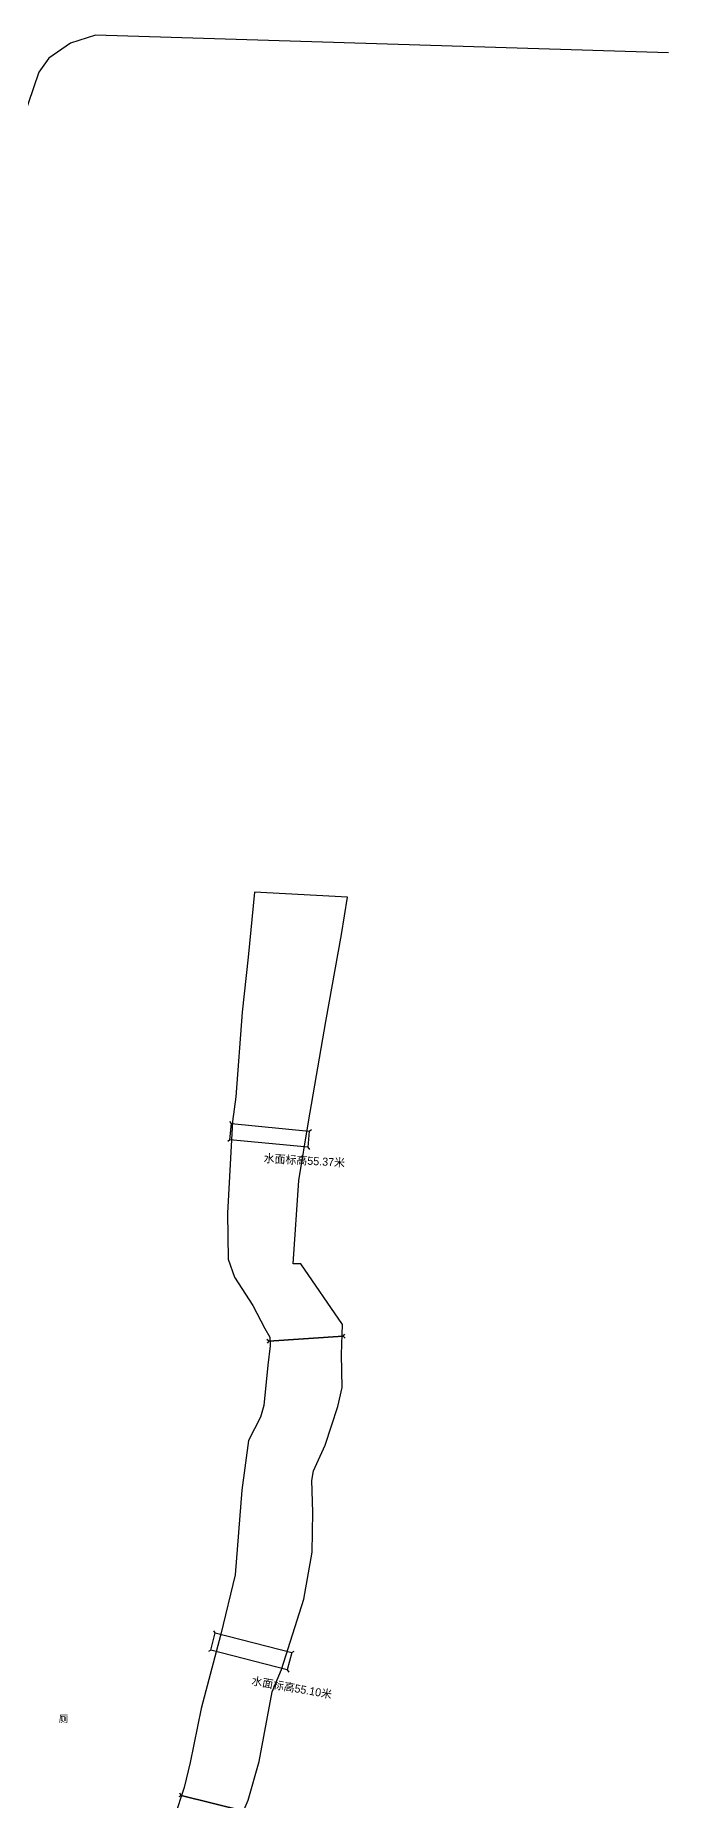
# Model space of a CAD drawing. Extents: x 563510 to 564800, y 3598549 to 3601000.
# Drawn here: x 564322.3 to 564440.9, y 3599375.4 to 3599706.3 of the extents above; entities that cross this region are included whole.
import ezdxf
from ezdxf.enums import TextEntityAlignment as Align

# ---------------------------------------------------------------- set-up
doc = ezdxf.new("R2010")
doc.units = 0
for name, color, linetype in [('__', 7, 'CONTINUOUS'), ('ASSIST', 7, 'CONTINUOUS'), ('DLSS', 8, 'CONTINUOUS'), ('JM_JM', 252, 'CONTINUOUS'), ('SXSS', 5, 'CONTINUOUS')]:
    doc.layers.add(name, color=color, linetype=linetype)
doc.styles.add('__', font='__')
doc.styles.add('HZTXT', font='HZTXT')

msp = doc.modelspace()

# ---------------------------------------------------------------- linework, layer by layer
at = {"layer": 'ASSIST', "linetype": 'CONTINUOUS'}
for points in [[(564359.03, 3599502.35), (564373.61, 3599500.94), (564373.31, 3599497.89), (564358.73, 3599499.3)], [(564355.98, 3599406.85), (564370.32, 3599403.17), (564369.49, 3599399.94), (564355.15, 3599403.63)]]:
    msp.add_lwpolyline(points, close=True, dxfattribs=at)
at = {"layer": 'DLSS', "linetype": 'CONTINUOUS'}
for p, q in [((564359.03, 3599502.35), (564358.71, 3599502.74)), ((564358.73, 3599499.3), (564358.35, 3599498.99)), ((564373.61, 3599500.94), (564373.99, 3599501.25)), ((564373.31, 3599497.89), (564373.63, 3599497.5)), ((564379.94, 3599462.46), (564380.27, 3599462.84)), ((564366.04, 3599461.53), (564365.67, 3599461.86)), ((564366.04, 3599461.53), (564365.71, 3599461.15)), ((564379.94, 3599462.46), (564380.32, 3599462.13)), ((564355.98, 3599406.85), (564355.73, 3599407.28)), ((564355.15, 3599403.63), (564354.72, 3599403.37)), ((564370.32, 3599403.17), (564370.75, 3599403.42)), ((564369.49, 3599399.94), (564369.75, 3599399.51)), ((564349.6, 3599376.38), (564349.34, 3599376.8)), ((564349.6, 3599376.38), (564349.17, 3599376.12))]:
    msp.add_line(p, q, dxfattribs=at)
for points in [[(564440.91, 3599703.07), (564333.58, 3599706.33), (564328.87, 3599704.84), (564324.84, 3599702.05), (564322.98, 3599699.39), (564297.51, 3599624.86), (564276.15, 3599631.96)], [(564373.31, 3599497.89), (564358.73, 3599499.3)], [(564359.03, 3599502.35), (564373.61, 3599500.94)], [(564355.98, 3599406.85), (564370.32, 3599403.17)], [(564369.49, 3599399.94), (564355.15, 3599403.63)]]:
    msp.add_lwpolyline(points, dxfattribs=at)
for points in [[(564366.04, 3599461.53), (564379.94, 3599462.46)], [(564349.6, 3599376.38), (564361.46, 3599373.48)]]:
    msp.add_lwpolyline(points, close=True, dxfattribs=at)
at = {"layer": 'SXSS', "linetype": 'CONTINUOUS'}
for points in [[(564363.34, 3599545.7), (564362.15, 3599533.52), (564361.06, 3599523.23), (564359.82, 3599507.34), (564359.21, 3599502.7), (564358.3, 3599485.54), (564358.43, 3599476.92), (564359.57, 3599473.55), (564363.04, 3599468.24), (564365.27, 3599463.9), (564366.2, 3599462.32), (564366.26, 3599460.65), (564365.86, 3599457.05), (564365.06, 3599449.48), (564364.47, 3599447.29), (564362.2, 3599442.92), (564360.98, 3599433.61), (564359.74, 3599417.76), (564357.05, 3599406.65), (564353.35, 3599392.71), (564351.29, 3599382.6), (564350.19, 3599377.9), (564348.35, 3599372.37)], [(564352.14, 3599352.3), (564362.16, 3599375.53), (564364.21, 3599382.75), (564366.68, 3599395.84), (564368.39, 3599400.02), (564372.61, 3599413.19), (564374.14, 3599422), (564374.29, 3599429.48), (564374.11, 3599435.43), (564374.38, 3599437.27), (564376.55, 3599442.08), (564378.92, 3599449.28), (564379.76, 3599452.88), (564379.62, 3599459.08), (564379.81, 3599464.7), (564372.01, 3599476.03), (564370.6, 3599476.04), (564371.63, 3599491.67), (564373.47, 3599502.65), (564376.73, 3599521.47), (564379.66, 3599537.75), (564380.75, 3599544.77), (564363.34, 3599545.7)]]:
    msp.add_lwpolyline(points, dxfattribs=at)

# ---------------------------------------------------------------- texts
at = {"layer": '__', "linetype": 'CONTINUOUS', "style": '__'}
for s, rotation, p in [('水面标高55.37米', 356.7001, (564372.68, 3599495.46)), ('水面标高55.10米', 349.9941, (564370.33, 3599396.66))]:
    msp.add_text(s, height=1.5, rotation=rotation, dxfattribs=at).set_placement(p, align=Align.MIDDLE)
at = {"layer": 'JM_JM', "linetype": 'CONTINUOUS', "style": 'HZTXT'}
msp.add_text('厕', height=1.25, dxfattribs=at).set_placement((564326.68, 3599390.13))

doc.saveas('drawing.dxf')
